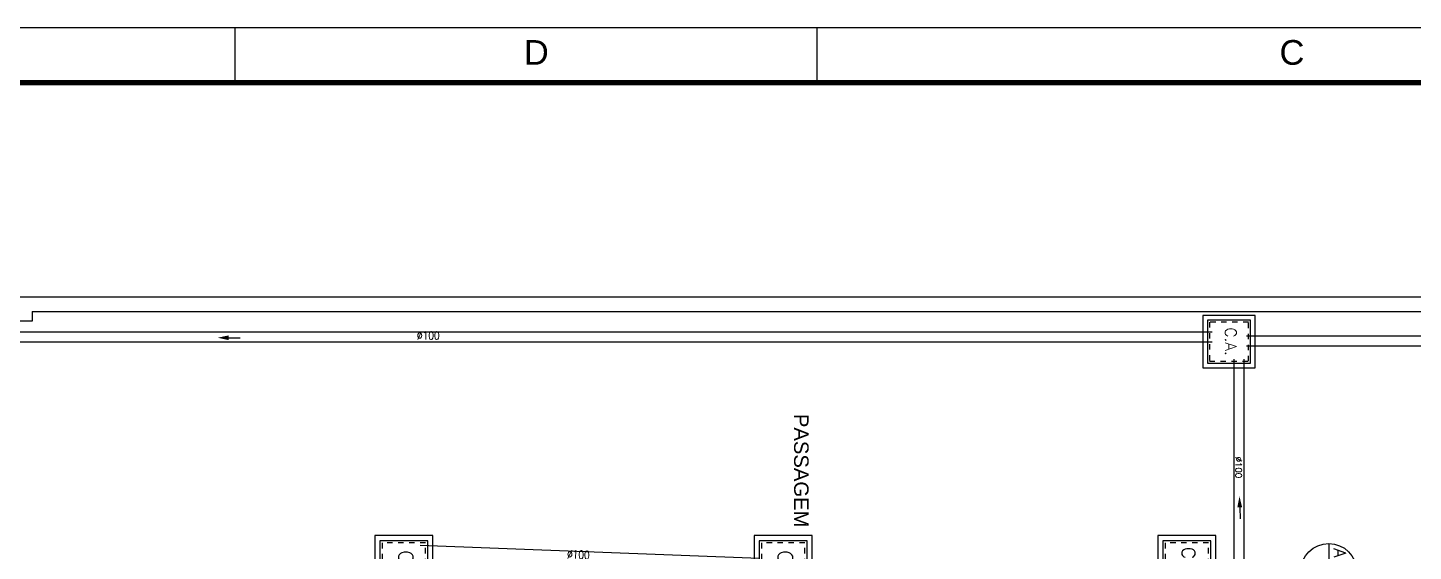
# Model space of a CAD drawing. Header units: millimetres. Extents: x 5512 to 5596, y 903 to 1082.
# Drawn here: x 5528.08 to 5553.31, y 1071.98 to 1081.52 of the extents above; entities that cross this region are included whole.
import ezdxf
from ezdxf.enums import TextEntityAlignment as Align

# ---------------------------------------------------------------- set-up
doc = ezdxf.new("R2010")
doc.units = ezdxf.units.MM
doc.linetypes.add('HIDDEN', pattern=[0.375, 0.25, -0.125])
for name, color, linetype in [('0-COTAS', 8, 'Continuous'), ('A-PEN-C', 4, 'Continuous'), ('HIDROGRAFIA', 4, 'Continuous'), ("PRANCHA - PROJETU'S", 7, 'Continuous'), ('Texto-Tubos', 7, 'Continuous'), ('TigreCad', 3, 'Continuous'), ('TUBOS_ESGOTO', 5, 'Continuous'), ('TUBULAÇÃO_ESGOTO', 5, 'Continuous')]:
    doc.layers.add(name, color=color, linetype=linetype)
doc.styles.add('ARIAL', font='arial.ttf', dxfattribs={"height": 2})
doc.styles.add('CARIMBO_DADOS', font='arial.ttf', dxfattribs={"height": 0.1})
doc.styles.add('R80', font='simplex.shx', dxfattribs={"height": 12})
doc.styles.add('REG60', font='romans.shx', dxfattribs={"width": 0.8, "height": 0.15})
doc.styles.add('ROMANS', font='romans__.ttf', dxfattribs={"height": 0.1})
doc.styles.add('TCTUBOS-TXT', font='txt.shx')

# ---------------------------------------------------------------- blocks, each defined once
blk = doc.blocks.new('ADFSGASDFG')
at = {"layer": "PRANCHA - PROJETU'S", "color": 1}
for p, q in [((360.678, 107.346), (276.578, 107.346)), ((296.578, 106.346), (296.578, 107.346)), ((307.178, 106.346), (307.178, 107.346))]:
    blk.add_line(p, q, dxfattribs=at)
at = {"layer": "PRANCHA - PROJETU'S", "color": 4, "const_width": 0.1}
blk.add_lwpolyline([(279.078, 106.346), (359.678, 106.346), (359.678, 48.946), (279.078, 48.946)], close=True, dxfattribs=at)
at = {"layer": "PRANCHA - PROJETU'S", "color": 50, "linetype": 'Continuous', "style": 'ARIAL'}
for s, p in [('D', (302.065, 106.896)), ('C', (315.828, 106.896))]:
    blk.add_text(s, height=0.45, dxfattribs=at).set_placement(p, align=Align.MIDDLE)
blk = doc.blocks.new('inp_cx')
for p, q in [((40, 40), (-40, 40)), ((-40, 40), (-40, -40)), ((40, -40), (40, 40)), ((-40, -40), (40, -40))]:
    blk.add_line(p, q)
at = {"color": 1, "linetype": 'Continuous', "ltscale": 0.5}
for p, q in [((33, 33), (-33, 33)), ((-33, 33), (-33, -33)), ((33, -33), (33, 33)), ((-33, -33), (33, -33))]:
    blk.add_line(p, q, dxfattribs=at)
at = {"color": 1, "linetype": 'HIDDEN', "ltscale": 0.5}
for p, q in [((30, 30), (-30, 30)), ((-30, 30), (-30, -30)), ((30, -30), (30, 30)), ((-30, -30), (30, -30))]:
    blk.add_line(p, q, dxfattribs=at)
at = {"style": 'R80'}
blk.add_text('C.I.', height=20.59, dxfattribs=at).set_placement((-19.6, -7.5))
blk = doc.blocks.new('_cxgordu')
for p, q in [((40, 40), (-40, 40)), ((-40, 40), (-40, -40)), ((40, -40), (40, 40)), ((-40, -40), (40, -40))]:
    blk.add_line(p, q)
at = {"color": 1, "linetype": 'Continuous', "ltscale": 0.5}
for p, q in [((33, 33), (-33, 33)), ((-33, 33), (-33, -33)), ((33, -33), (33, 33)), ((-33, -33), (33, -33))]:
    blk.add_line(p, q, dxfattribs=at)
at = {"color": 1, "linetype": 'HIDDEN', "ltscale": 0.5}
for p, q in [((30, 30), (-30, 30)), ((-30, 30), (-30, -30)), ((30, -30), (30, 30)), ((-30, -30), (30, -30))]:
    blk.add_line(p, q, dxfattribs=at)
at = {"style": 'R80'}
blk.add_text('C.G.', height=18.48, dxfattribs=at).set_placement((-24.3, -6.9))
blk = doc.blocks.new('_cxareia')
for p, q in [((40, 40), (-40, 40)), ((-40, 40), (-40, -40)), ((40, -40), (40, 40)), ((-40, -40), (40, -40))]:
    blk.add_line(p, q)
at = {"color": 1, "linetype": 'Continuous', "ltscale": 0.5}
for p, q in [((33, 33), (-33, 33)), ((-33, 33), (-33, -33)), ((33, -33), (33, 33)), ((-33, -33), (33, -33))]:
    blk.add_line(p, q, dxfattribs=at)
at = {"color": 1, "linetype": 'HIDDEN', "ltscale": 0.5}
for p, q in [((30, 30), (-30, 30)), ((-30, 30), (-30, -30)), ((30, -30), (30, 30)), ((-30, -30), (30, -30))]:
    blk.add_line(p, q, dxfattribs=at)
at = {"style": 'R80'}
blk.add_text('C.A.', height=17.28, dxfattribs=at).set_placement((-22, -6.1))

msp = doc.modelspace()

# ---------------------------------------------------------------- linework, layer by layer
at = {"layer": '0-COTAS'}
for p, q in [((5522.614, 1076.616), (5575.414, 1076.616)), ((5528.158, 1076.352), (5575.15, 1076.352)), ((5528.158, 1076.352), (5528.158, 1076.176)), ((5528.158, 1076.176), (5527.894, 1076.176))]:
    msp.add_line(p, q, dxfattribs=at)
at = {"layer": 'A-PEN-C'}
msp.add_line((5551.772, 1072.123), (5551.772, 1071.102), dxfattribs=at)
msp.add_circle((5551.772, 1071.612), 0.511, dxfattribs=at)
at = {"layer": 'TigreCad'}
for p, q in [((5549.65, 1075.973), (5521.374, 1075.973)), ((5549.65, 1075.794), (5521.374, 1075.794)), ((5574.285, 1075.899), (5550.272, 1075.899)), ((5574.285, 1075.72), (5550.272, 1075.72)), ((5550.052, 1070.889), (5550.052, 1075.482)), ((5550.231, 1070.889), (5550.231, 1075.482)), ((5541.408, 1071.852), (5535.223, 1072.088))]:
    msp.add_line(p, q, dxfattribs=at)
at = {"layer": 'TUBOS_ESGOTO'}
for p, q in [((5531.738, 1075.872), (5531.948, 1075.872)), ((5550.151, 1072.782), (5550.158, 1072.572))]:
    msp.add_line(p, q, dxfattribs=at)
at = {"layer": 'TUBULAÇÃO_ESGOTO'}
for points in [[(5531.536, 1075.873), (5531.739, 1075.915), (5531.738, 1075.829)], [(5550.147, 1072.984), (5550.195, 1072.783), (5550.108, 1072.781)]]:
    msp.add_solid(points, dxfattribs=at)

# ---------------------------------------------------------------- block references
at = {"layer": 'HIDROGRAFIA', "rotation": 270}
for name, p, xscale, yscale, zscale in [('_cxareia', (5549.957, 1075.801), 0.01188000000081957, 0.01188000000001921, 0.01188), ('inp_cx', (5534.927, 1071.739), 0.01320000000028813, 0.01319999999988795, 0.0132), ('inp_cx', (5541.837, 1071.739), 0.01320000000028813, 0.01319999999988795, 0.0132), ('_cxgordu', (5549.189, 1071.739), 0.01320000000028813, 0.01319999999988795, 0.0132)]:
    msp.add_blockref(name, p, dxfattribs=dict(at, xscale=xscale, yscale=yscale, zscale=zscale))
at = {"layer": "PRANCHA - PROJETU'S", "color": 1}
msp.add_blockref('ADFSGASDFG', (5235.275, 974.176), dxfattribs=at)

# ---------------------------------------------------------------- texts
at = {"layer": '0-COTAS', "color": 230, "insert": (5542.165, 1073.45), "char_height": 0.264, "attachment_point": 5, "rotation": 270, "style": 'CARIMBO_DADOS'}
msp.add_mtext_dynamic_manual_height_columns('PASSAGEM', width=0.84921, gutter_width=0.5, heights=[0], dxfattribs=at)
at = {"layer": 'A-PEN-C', "style": 'ROMANS'}
msp.add_text('AP 01', height=0.2194, rotation=270, dxfattribs=at).set_placement((5551.864, 1071.586), align=Align.CENTER)
at = {"layer": 'Texto-Tubos', "style": 'REG60', "width": 0.8}
msp.add_text('%%C100', height=0.15, dxfattribs=at).set_placement((5535.372, 1075.838), align=Align.CENTER)
at = {"layer": 'Texto-Tubos', "style": 'TCTUBOS-TXT'}
msp.add_text('%%C100', height=0.1144, rotation=270, dxfattribs=at).set_placement((5550.074, 1073.51), align=Align.CENTER)
at = {"layer": 'Texto-Tubos', "style": 'REG60', "width": 0.8}
msp.add_text('%%C100', height=0.15, rotation=357.815, dxfattribs=at).set_placement((5538.103, 1071.845), align=Align.CENTER)

doc.saveas('drawing.dxf')
